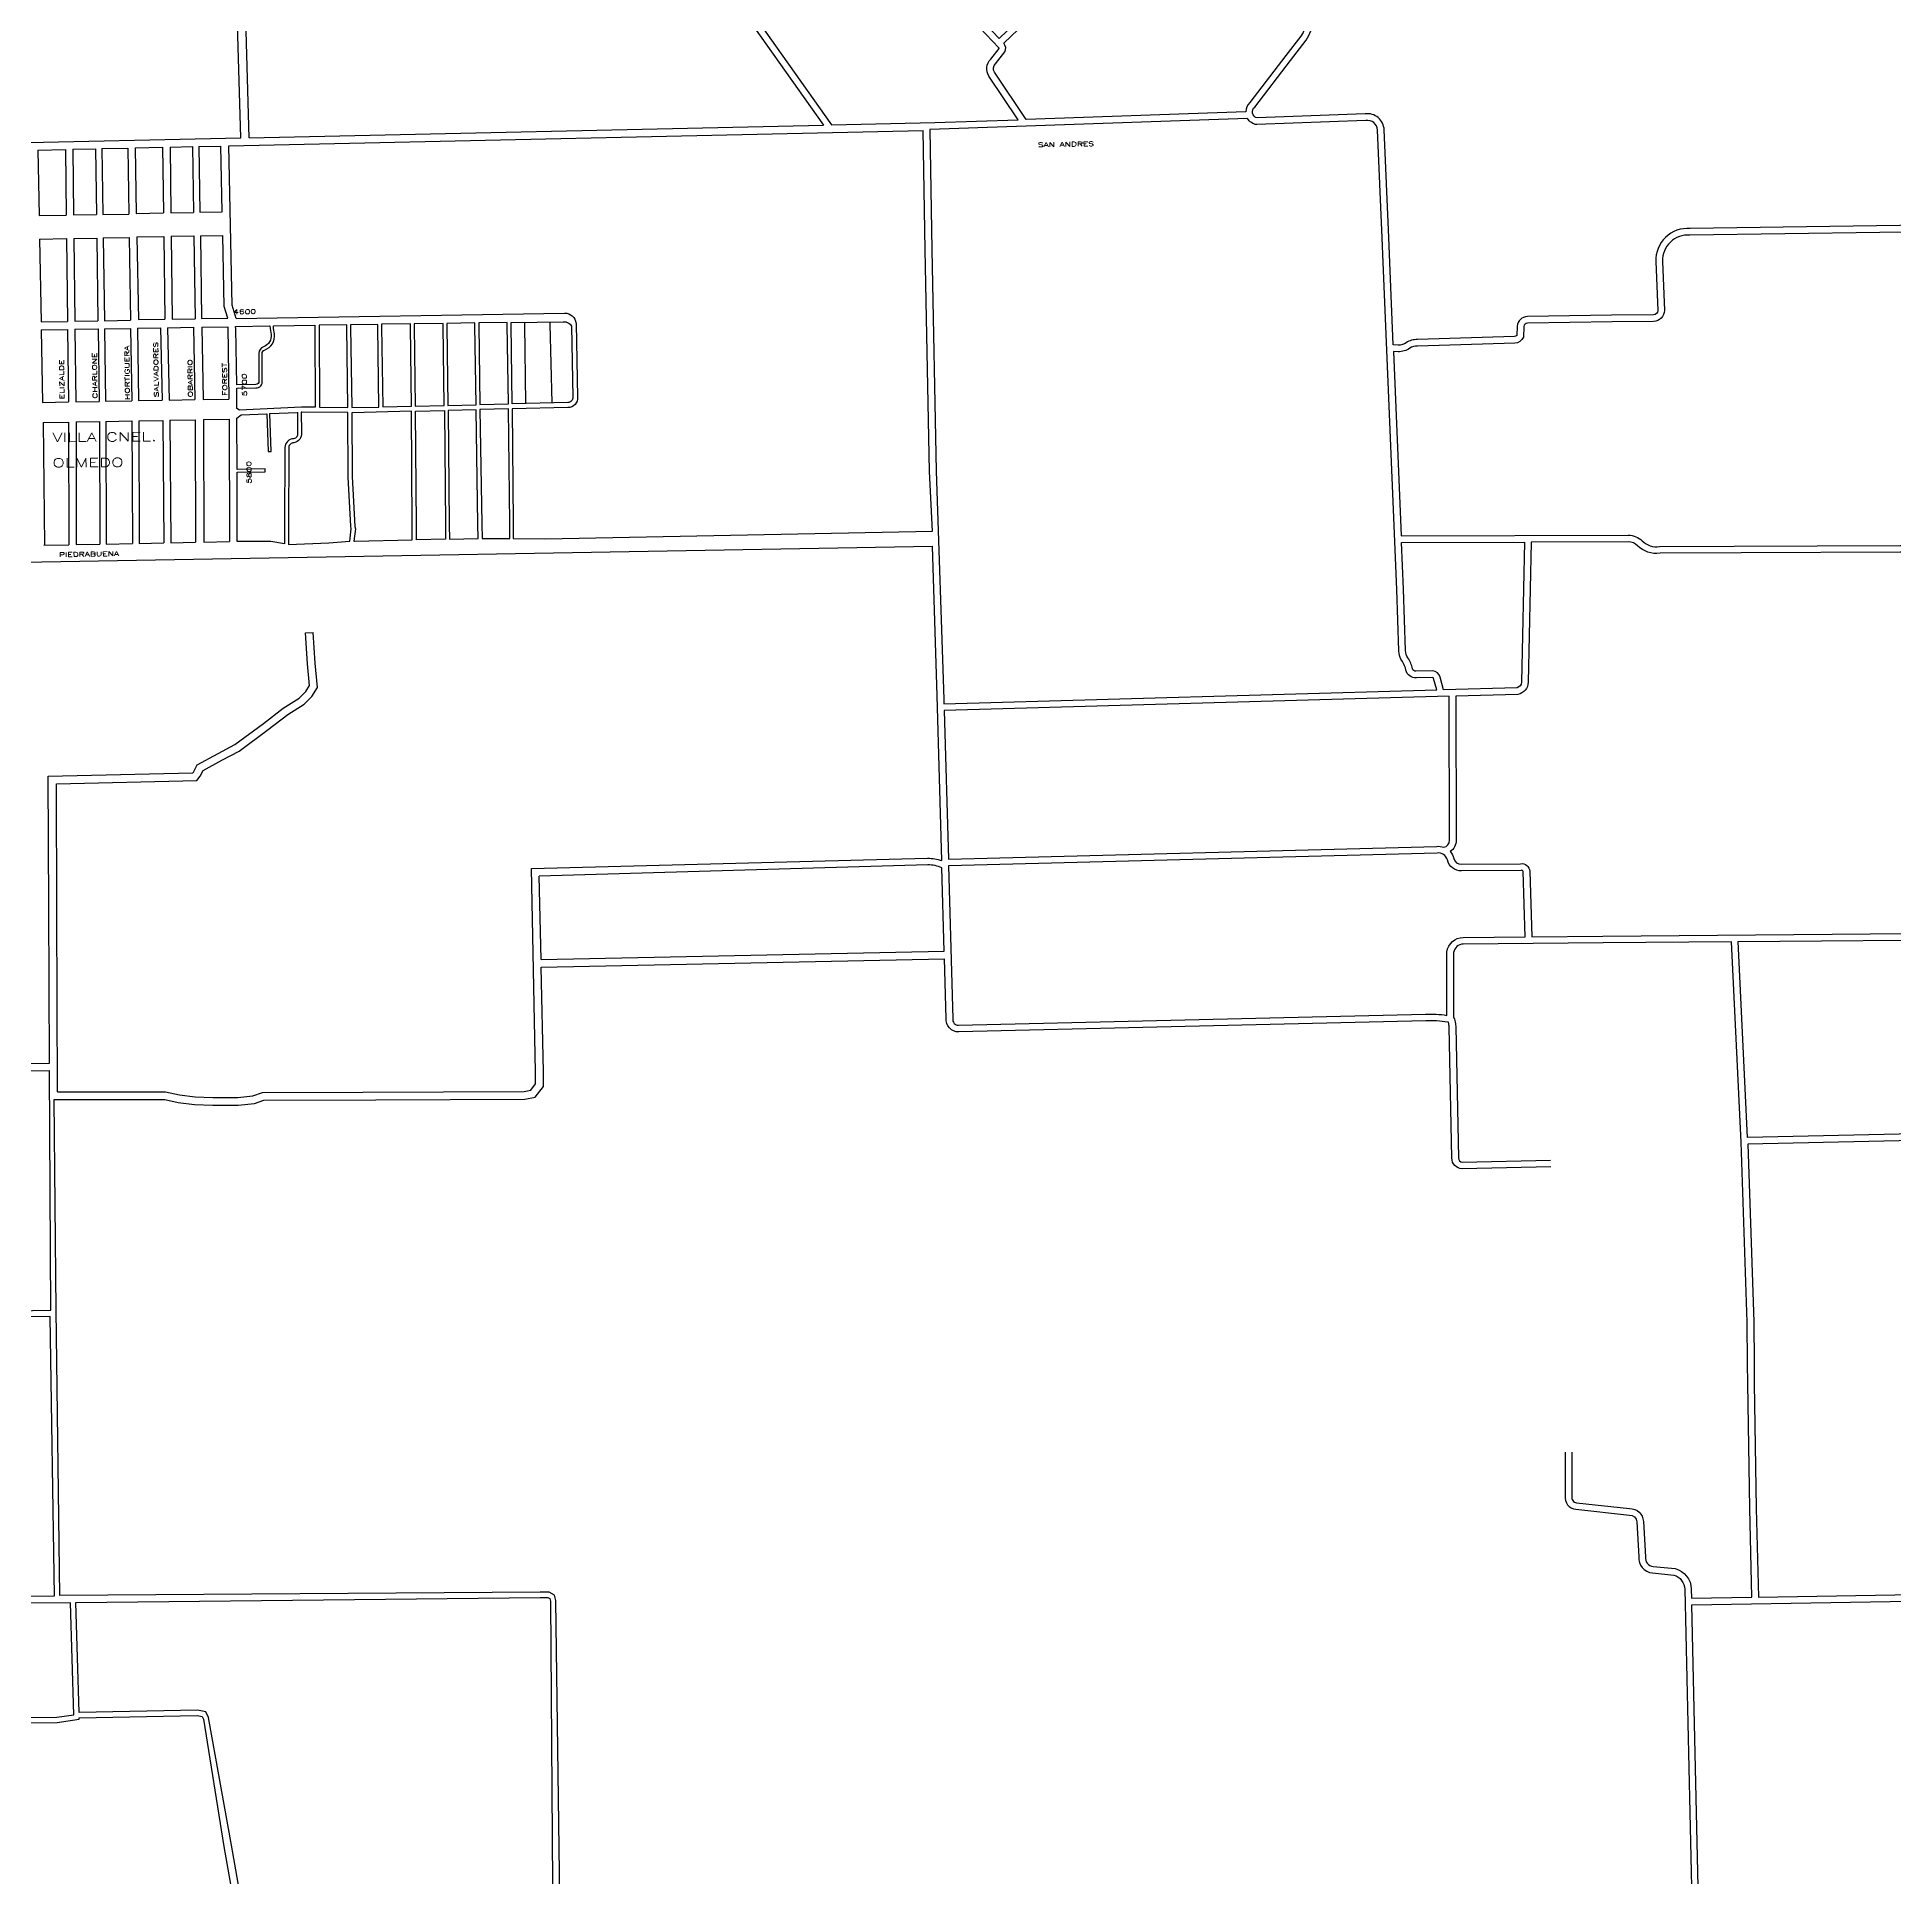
# Model space of a CAD drawing. Header units: millimetres. Extents: x 4374322 to 4409026, y 6503580 to 6534206.
# Drawn here: x 4391967 to 4396154, y 6514130 to 6518277 of the extents above; entities that cross this region are included whole.
import ezdxf

# ---------------------------------------------------------------- set-up
doc = ezdxf.new("R2010")
doc.units = ezdxf.units.MM
for name, color, linetype in [('LINEA CALLE', 252, 'Continuous'), ('NOMBRE BARRIO', 8, 'Continuous'), ('NOMBRE CALLE', 252, 'Continuous')]:
    doc.layers.add(name, color=color, linetype=linetype)
doc.styles.add('ROMANS', font='romans')

msp = doc.modelspace()

# ---------------------------------------------------------------- linework, layer by layer
at = {"layer": 'LINEA CALLE', "transparency": 33554687}
for p, q in [((4391214.5, 6518023.3), (4392426.3, 6518050)), ((4392399.1, 6518032.1), (4393964.3, 6518066.5)), ((4392445.1, 6518050.4), (4393739.4, 6518078.8)), ((4391968.9, 6518022.6), (4392031, 6518024)), ((4391968.9, 6518022.6), (4391971.7, 6517875.2)), ((4392031, 6518024), (4392032.7, 6517876.2)), ((4392047.9, 6518024.3), (4392098.6, 6518025.5)), ((4392047.9, 6518024.3), (4392049.6, 6517876.5)), ((4392098.6, 6518025.5), (4392100.8, 6517877.3)), ((4392112.9, 6518025.8), (4392171.8, 6518027.1)), ((4392112.9, 6518025.8), (4392115.2, 6517877.5)), ((4392171.8, 6518027.1), (4392174, 6517878.5)), ((4392188.1, 6518027.4), (4392250.2, 6518028.8)), ((4392188.1, 6518027.4), (4392190.9, 6517880)), ((4392250.2, 6518028.8), (4392251.9, 6517881)), ((4392267, 6518029.2), (4392317.8, 6518030.3)), ((4392267, 6518029.2), (4392268.8, 6517881.3)), ((4392317.8, 6518030.3), (4392320, 6517882.1)), ((4392332.1, 6518030.6), (4392381.2, 6518031.7)), ((4392332.1, 6518030.6), (4392334.4, 6517882.4)), ((4392115.2, 6517877.5), (4392174, 6517878.5)), ((4392190.9, 6517880), (4392251.9, 6517881)), ((4392268.8, 6517881.3), (4392320, 6517882.1)), ((4392334.4, 6517882.4), (4392384.4, 6517883.2)), ((4391971.7, 6517875.2), (4392032.7, 6517876.2)), ((4392049.6, 6517876.5), (4392100.8, 6517877.3)), ((4391972.7, 6517822.2), (4392033.4, 6517823.2)), ((4391972.7, 6517822.2), (4391976.3, 6517635.7)), ((4392033.4, 6517823.2), (4392035.6, 6517636.7)), ((4392050.2, 6517823.5), (4392101.6, 6517824.3)), ((4392050.2, 6517823.5), (4392052.4, 6517637)), ((4392101.6, 6517824.3), (4392104.4, 6517637.9)), ((4392116, 6517824.6), (4392174.8, 6517825.5)), ((4392116, 6517824.6), (4392118.8, 6517638.1)), ((4392174.8, 6517825.5), (4392177.7, 6517639.1)), ((4392191.9, 6517827), (4392252.6, 6517828)), ((4392191.9, 6517827), (4392195.5, 6517640.6)), ((4392252.6, 6517828), (4392254.8, 6517641.6)), ((4392269.4, 6517828.3), (4392320.8, 6517829.1)), ((4392269.4, 6517828.3), (4392271.6, 6517641.8)), ((4392320.8, 6517829.1), (4392323.6, 6517642.7)), ((4392335.2, 6517829.4), (4392385.6, 6517830.2)), ((4392335.2, 6517829.4), (4392338, 6517643)), ((4391976.3, 6517635.7), (4392035.6, 6517636.7)), ((4392052.4, 6517637), (4392104.4, 6517637.9)), ((4392118.8, 6517638.1), (4392177.7, 6517639.1)), ((4392195.5, 6517640.6), (4392254.8, 6517641.6)), ((4392271.6, 6517641.8), (4392323.6, 6517642.7)), ((4392338, 6517643), (4392396.9, 6517643.9)), ((4391976.7, 6517617.4), (4392035.8, 6517618.4)), ((4391976.7, 6517617.4), (4391979.8, 6517454.1)), ((4392035.8, 6517618.4), (4392037.7, 6517455.1)), ((4392052.6, 6517618.7), (4392104.7, 6517619.6)), ((4392052.6, 6517618.7), (4392054.5, 6517455.4)), ((4392104.7, 6517619.6), (4392107.1, 6517456.4)), ((4392119.1, 6517619.8), (4392177.9, 6517620.8)), ((4392119.1, 6517619.8), (4392121.5, 6517456.6)), ((4392177.9, 6517620.8), (4392180.4, 6517457.7)), ((4392193.2, 6517621.1), (4392245.2, 6517621.9)), ((4392193.2, 6517621.1), (4392195.7, 6517458)), ((4392245.2, 6517621.9), (4392249.2, 6517459)), ((4392261, 6517622.2), (4392319.5, 6517623.2)), ((4392261, 6517622.2), (4392265, 6517459.2)), ((4392319.5, 6517623.2), (4392322.5, 6517460.3)), ((4392338.3, 6517623.5), (4392397.3, 6517624.5)), ((4392338.3, 6517623.5), (4392341.3, 6517460.6)), ((4392397.3, 6517624.5), (4392399.6, 6517461.7)), ((4392195.7, 6517458), (4392249.2, 6517459)), ((4392265, 6517459.2), (4392322.5, 6517460.3)), ((4392341.3, 6517460.6), (4392399.6, 6517461.7)), ((4391979.8, 6517454.1), (4392037.7, 6517455.1)), ((4392054.5, 6517455.4), (4392107.1, 6517456.4)), ((4392121.5, 6517456.6), (4392180.4, 6517457.7)), ((4391980.7, 6517408.7), (4392038.2, 6517409.8)), ((4391980.7, 6517408.7), (4391983.8, 6517132.2)), ((4392038.2, 6517409.8), (4392038.5, 6517133.3)), ((4392055.1, 6517410.1), (4392107.8, 6517411.1)), ((4392055.1, 6517410.1), (4392055.3, 6517133.7)), ((4392107.8, 6517411.1), (4392108.6, 6517134.7)), ((4392122.2, 6517411.3), (4392181.1, 6517412.4)), ((4392122.2, 6517411.3), (4392123, 6517135)), ((4392181.1, 6517412.4), (4392181.9, 6517136.1)), ((4392196.3, 6517412.7), (4392250.3, 6517413.6)), ((4392196.3, 6517412.7), (4392197.1, 6517136.4)), ((4392250.3, 6517413.6), (4392252.6, 6517137.5)), ((4392266.1, 6517413.9), (4392323.3, 6517415)), ((4392266.1, 6517413.9), (4392268.4, 6517137.8)), ((4392323.3, 6517415), (4392324.6, 6517138.9)), ((4392342.1, 6517415.3), (4392400.2, 6517416.4)), ((4392342.1, 6517415.3), (4392343.4, 6517139.3)), ((4392400.2, 6517416.4), (4392400.9, 6517140.4)), ((4391935.2, 6517094), (4393985.6, 6517130.5)), ((4391982.1, 6517132.2), (4392038.5, 6517133.3)), ((4392055.3, 6517133.7), (4392108.6, 6517134.7)), ((4392123, 6517135), (4392181.9, 6517136.1)), ((4392197.1, 6517136.4), (4392252.6, 6517137.5)), ((4392268.4, 6517137.8), (4392324.6, 6517138.9)), ((4392343.4, 6517139.3), (4392400.9, 6517140.4))]:
    msp.add_line(p, q, dxfattribs=at)
for points in [[(4395015.9, 6517769.2), (4395013.6, 6517825.4), (4395003.4, 6518068.2, 0.439712), (4394960.7, 6518104.2), (4394717.3, 6518094.9, -0.623646), (4394711.6, 6518119.5), (4394792.1, 6518224.4), (4394827.3, 6518270.2, 0.345685), (4394826.3, 6518358.2), (4394571.2, 6518631.9), (4394964.1, 6519002.1)], [(4395799.4, 6518836.3), (4396195.9, 6518412.9), (4396506.7, 6518080.9), (4396499.2, 6518075.8, 0.175805), (4396488.1, 6518061.5), (4396443.1, 6517869.6), (4396443.1, 6517869.6, -0.365878), (4396427.9, 6517856.4), (4395693.2, 6517845.9, 0.447764), (4395615.8, 6517771.2), (4395620.1, 6517661.1, -0.393767), (4395610.3, 6517651.7), (4395515.9, 6517650.3)], [(4395000.9, 6517769.6), (4394998.6, 6517824.7), (4394988.4, 6518067.6, 0.447436), (4394962, 6518089.2), (4394716.2, 6518079.8, -0.22544), (4394695.5, 6518093.7), (4393979.3, 6518069), (4393984.2, 6517797.7)], [(4395792, 6517129.9), (4396166.4, 6517131.8, -0.077777), (4396208.6, 6517125.4, 0.063799), (4396244.6, 6517118.9), (4396344.5, 6517122.9), (4396338.4, 6517284.5, -0.051714), (4396343.2, 6517356.7, 0.076098), (4396344.1, 6517412.6), (4396334.5, 6517840), (4395692.7, 6517830.9, 0.451041), (4395630.8, 6517771.8), (4395635.1, 6517661.2, -0.403816), (4395610.6, 6517636.7), (4395517.5, 6517635.3)], [(4393984.2, 6517797.7), (4393993.3, 6517298.8), (4394010.9, 6516785.2), (4394011.2, 6516775.1), (4395121.9, 6516806.2), (4395114.5, 6516832.1, 0.440636), (4395112.8, 6516834), (4395076, 6516833.9, -0.387099), (4395052.5, 6516850.9, 0.095244), (4395044.5, 6516870.1, -0.138506), (4395036.6, 6516894.7), (4395031.9, 6517032.4), (4395000.9, 6517769.6)], [(4395515.9, 6517650.3), (4395326.3, 6517647.3, 0.401505), (4395303.5, 6517625.9), (4395302.4, 6517605.1, -0.218903), (4395297.1, 6517602.5), (4395078.6, 6517595.5, 0.164366), (4395053.1, 6517588.5, -0.155257), (4395035, 6517583.1), (4395023.7, 6517583.4), (4395015.9, 6517769.2)], [(4392415.8, 6517643.1), (4393156, 6517655.2, -0.402994), (4393181.9, 6517632.1), (4393185.5, 6517465.7, -0.449697), (4393163.6, 6517442.5), (4393038.1, 6517439.5), (4393040.3, 6517181.8), (4393040.6, 6517147.3), (4393113.5, 6517146.9), (4393985.6, 6517164.1)], [(4393175, 6517466, -0.416263), (4393163.3, 6517453.8), (4393037.9, 6517450.9), (4393035.4, 6517628.7)], [(4393153, 6517635.9, -0.288295), (4393172, 6517626), (4393175, 6517466)], [(4395517.5, 6517635.3), (4395326.3, 6517632.3, 0.406441), (4395318.5, 6517625.1), (4395317.2, 6517600.9, -0.292011), (4395297.6, 6517587.5), (4395078.3, 6517580.5, 0.170077), (4395061.5, 6517576.1, -0.155257), (4395034.7, 6517568.1), (4395024.4, 6517568.4), (4395041.8, 6517153.4), (4395553.6, 6517154.9, -0.19769), (4395585.2, 6517142, 0.233007), (4395624.3, 6517129.1), (4395792, 6517129.9)], [(4392492.6, 6517620.7), (4392494.5, 6517607.3, -0.354119), (4392477.7, 6517579.4, 0.333695), (4392466.9, 6517564.2), (4392467.2, 6517501.8, -0.463789), (4392460.5, 6517494.5), (4392417.7, 6517493.4), (4392414.9, 6517619.6)], [(4392474.9, 6517501.8), (4392474.6, 6517564.2, -0.339662), (4392480, 6517572.1, 0.35672), (4392502.1, 6517608.3), (4392500.3, 6517620.9)], [(4392417.8, 6517440), (4392417.7, 6517485.9), (4392460.3, 6517486.8, 0.463789), (4392474.8, 6517502.8)], [(4392553.9, 6517432), (4392554.4, 6517384.7, -0.393931), (4392545.5, 6517372.1, 0.406214), (4392525.8, 6517352.4), (4392524.7, 6517173.7), (4392524.5, 6517135.8), (4392494, 6517141), (4392418.2, 6517140.8), (4392418, 6517171.5), (4392418.4, 6517296.6), (4392481.3, 6517298), (4392481.1, 6517304.4), (4392418.3, 6517303.2), (4392418.3, 6517303.2), (4392417.5, 6517418.7), (4392427.2, 6517425.7), (4392484.9, 6517428.4), (4392488.3, 6517343.5), (4392494.5, 6517343.7), (4392491.9, 6517428.7), (4392553.9, 6517431.6)], [(4395808.1, 6517115), (4395625.3, 6517114.1, -0.228447), (4395574.7, 6517131.3, 0.19769), (4395553.7, 6517139.9), (4395334.9, 6517139.3), (4395328, 6516823.4, -0.356346), (4395304.9, 6516796.3), (4395165, 6516792.4), (4395165.8, 6516467.6, -0.24765), (4395152.4, 6516442, -0.120757), (4395160.6, 6516426.7, 0.370544), (4395177.4, 6516413.5), (4395310.5, 6516414.6, -0.45682), (4395331.4, 6516397.7), (4395336.2, 6516250), (4395496.6, 6516251.4), (4396357.5, 6516259.1), (4396356.2, 6516670.3)], [(4396356.2, 6516670.3), (4396356, 6516729.5), (4396353.3, 6516865.9), (4396348.6, 6517014.7), (4396345.1, 6517107.9), (4396244.6, 6517103.9, -0.0649), (4396204.1, 6517111.1, 0.077777), (4396166.5, 6517116.8), (4395808.1, 6517115)], [(4393081.3, 6516404), (4393974.4, 6516426.9, -0.096876), (4394006.2, 6516421.7), (4393995.6, 6516793.1)], [(4394011.9, 6516217.9), (4394006.6, 6516405.2, 0.11957), (4393974.9, 6516411.9), (4393099.1, 6516387)], [(4395426.1, 6515089), (4395426.6, 6514989.4, 0.449293), (4395436.8, 6514975.1), (4395556.6, 6514962, -0.398679), (4395587.6, 6514933), (4395592.4, 6514853.2, 0.424821), (4395609.4, 6514831.7), (4395659.3, 6514827, -0.330216), (4395695.7, 6514780.5), (4395696.2, 6514759.9), (4395832, 6514762.2), (4395827.2, 6514961.9), (4395822.7, 6515243.4), (4395822, 6515288.8), (4395821.3, 6515382.2), (4395807.8, 6515787.4), (4395786.1, 6516239), (4395496.7, 6516236.5), (4395181.6, 6516233.6, 0.366628), (4395159.9, 6516214.9), (4395160, 6516069.8, -0.07475), (4395164.9, 6516047.1), (4395170.8, 6515752.1, 0.368783), (4395179.5, 6515742.2), (4395378.4, 6515747.2)], [(4395378.8, 6515732.2), (4395179, 6515727.2, -0.385777), (4395155.8, 6515751.8), (4395149.9, 6516046.4, 0.043848), (4395148.2, 6516057.4), (4395146.1, 6516057.7, 0.055951), (4395097.1, 6516060.7), (4394044.4, 6516035.8, -0.451251), (4394016.2, 6516066.3), (4394012.4, 6516200.5)], [(4395411.1, 6515088.9), (4395411.6, 6514990.7, 0.425995), (4395435.1, 6514960.2), (4395556, 6514947, -0.411849), (4395572.6, 6514932.1), (4395577.3, 6514853.5, 0.410707), (4395608, 6514816.8), (4395656.4, 6514812.2, -0.320504), (4395680.7, 6514780.1), (4395701.2, 6513874.7, 0.410488), (4395745.4, 6513832.5), (4395850.5, 6513836.4, -0.436511), (4395861.8, 6513824.9), (4395869.8, 6513391.3)]]:
    msp.add_lwpolyline(points, format="xyb", dxfattribs=at)
for points in [[(4392445.1, 6518050.4), (4392420.8, 6518932.7), (4393078.9, 6518937.1), (4393130.5, 6518938.9)], [(4393130.5, 6518938.9), (4393739.4, 6518078.8)], [(4392426.3, 6518050), (4392408.5, 6518664.1)], [(4393969.2, 6517798.1), (4393964.3, 6518066.5)], [(4392384.4, 6517883.2), (4392381.2, 6518031.7)], [(4392415.8, 6517643.1), (4392407, 6517673.2), (4392399.1, 6518032.1)], [(4392396.9, 6517643.9), (4392389.1, 6517670.4), (4392385.6, 6517830.2)], [(4393985.6, 6517164.1), (4393978.3, 6517298.5), (4393969.2, 6517798.1)], [(4392414.9, 6517619.6), (4392414.7, 6517624.8), (4392492.1, 6517626.5), (4392492.6, 6517620.7)], [(4392500.3, 6517620.9), (4392499.8, 6517626.5), (4392593.3, 6517627.8), (4392593.3, 6517622.2)], [(4392665.3, 6517623.3), (4392665.3, 6517628.9), (4392602.9, 6517628), (4392602.9, 6517622.4)], [(4392735.3, 6517624.3), (4392735.2, 6517629.9), (4392673.7, 6517629), (4392673.8, 6517623.4)], [(4392808.8, 6517625.4), (4392808.7, 6517630.9), (4392743.6, 6517630), (4392743.7, 6517624.4)], [(4392882.4, 6517626.5), (4392882.3, 6517632), (4392817.1, 6517631), (4392817.2, 6517625.5)], [(4392817.2, 6517625.5), (4392819.7, 6517445.6), (4392884.8, 6517447.2), (4392882.4, 6517626.5)], [(4392954.2, 6517627.5), (4392954.2, 6517633), (4392890.7, 6517632.1), (4392890.8, 6517626.6)], [(4392890.8, 6517626.6), (4392893.3, 6517447.4), (4392956.7, 6517448.9), (4392954.2, 6517627.5)], [(4393027, 6517628.6), (4393026.9, 6517634.1), (4392962.6, 6517633.1), (4392962.7, 6517627.7)], [(4392962.7, 6517627.7), (4392965.2, 6517449.1), (4393029.5, 6517450.6), (4393027, 6517628.6)], [(4393035.4, 6517628.7), (4393035.4, 6517634.2), (4393153, 6517635.9)], [(4393066.5, 6517629.2), (4393066.4, 6517634.6)], [(4393068.9, 6517451.6), (4393066.5, 6517629.2)], [(4393123.1, 6517635.4), (4393123.2, 6517630)], [(4393123.2, 6517630), (4393127.5, 6517453)], [(4392593.3, 6517622.2), (4392594, 6517443.1), (4392563.4, 6517443.4), (4392423.2, 6517436.9), (4392417.8, 6517440)], [(4392602.9, 6517622.4), (4392603.6, 6517443), (4392667.8, 6517442.4), (4392665.3, 6517623.3)], [(4392673.8, 6517623.4), (4392676.3, 6517442.5), (4392737.8, 6517443.7), (4392735.3, 6517624.3)], [(4392743.7, 6517624.4), (4392746.2, 6517443.9), (4392811.3, 6517445.4), (4392808.8, 6517625.4)], [(4392885.2, 6517435.8), (4392887.8, 6517178.5), (4392888.1, 6517145.6), (4392822.5, 6517144.4), (4392822.2, 6517177.1), (4392819.8, 6517434.3), (4392885.2, 6517435.8)], [(4393995.6, 6516793.1), (4393985.6, 6517130.5)], [(4391992.1, 6516612.1), (4392318.4, 6516619.2), (4392319.9, 6516621.2), (4392328.1, 6516637.7), (4392375.5, 6516663.4), (4392413.1, 6516683.1), (4392477.3, 6516731), (4392522.1, 6516765.5), (4392558, 6516787.9), (4392572.8, 6516802.6), (4392581.4, 6516816.2), (4392576.5, 6516865.3), (4392571.9, 6516934.6)], [(4392010.9, 6516594.6), (4392327.5, 6516602), (4392334.8, 6516612.1), (4392341.3, 6516625), (4392383.7, 6516648), (4392422.4, 6516668.3), (4392487.8, 6516717.1), (4392532.1, 6516751.1), (4392569, 6516774.2), (4392586.5, 6516791.7), (4392599.4, 6516811.9), (4392593.9, 6516866.8), (4392589.3, 6516935.8)], [(4392571.9, 6516934.6), (4392589.3, 6516935.8)], [(4391993.5, 6516317.1), (4391992.1, 6516612.1)], [(4392011.7, 6516306.4), (4392010.9, 6516594.6)], [(4392701.5, 6515900.1), (4393064.9, 6515901.7), (4393080.2, 6515904.7), (4393090.9, 6515918.5), (4393090.9, 6515946), (4393081.3, 6516404)], [(4393103.1, 6516198.9), (4393099.1, 6516387)], [(4391995.2, 6515965.7), (4391993.5, 6516317.1)], [(4392013, 6515900.5), (4392011.7, 6516306.4)], [(4393103.1, 6516198.9), (4394011.9, 6516217.9)], [(4392730.9, 6515882.8), (4393066.7, 6515884.2), (4393090, 6515888.9), (4393108.3, 6515912.5), (4393108.3, 6515946.2), (4393103.4, 6516181.4)], [(4393103.4, 6516181.4), (4394012.4, 6516200.5)], [(4391231.5, 6515964.1), (4391995.2, 6515965.7)], [(4391231.9, 6515946.7), (4391235.9, 6515793.2), (4391236.3, 6515659.4), (4391237.5, 6515614.3), (4391309.5, 6515614.3), (4391309.5, 6515601.9), (4391237.8, 6515601.9), (4391242.5, 6515421.1), (4391331.7, 6515397.2), (4391997.9, 6515409.1), (4391995.3, 6515948.5)], [(4391231.9, 6515946.7), (4391995.3, 6515948.5)], [(4392005.4, 6515883.2), (4392255, 6515883.2), (4392285.4, 6515877), (4392322.1, 6515872), (4392363.4, 6515870.7), (4392420.5, 6515870.7), (4392457.3, 6515874.7), (4392478.3, 6515881.7), (4392730.9, 6515882.8)], [(4392009.9, 6515409.2), (4392005.6, 6515883.2)], [(4392013, 6515900.5), (4392256.7, 6515900.6), (4392288.3, 6515894.2), (4392323.5, 6515889.4), (4392363.6, 6515888.2), (4392419.5, 6515888.2), (4392453.6, 6515891.8), (4392475.4, 6515899.1), (4392701.5, 6515900.1)], [(4391253.1, 6515011), (4391252.8, 6514758.1), (4392006.4, 6514765.6), (4391996.8, 6515394.7), (4391330.2, 6515384.7), (4391242.8, 6515408.2)], [(4394597.3, 6513510.2), (4393164.3, 6513482.2), (4393163.9, 6513584.4), (4393152.3, 6513584.1), (4393136.2, 6514754.5), (4393133.7, 6514766.7), (4393121.7, 6514773.8), (4393100.9, 6514773.3), (4392018.4, 6514765.8), (4392009.9, 6515409.2)], [(4391291.7, 6513499.7), (4391263.8, 6514400.9), (4391356.3, 6514399.7), (4391384.5, 6514410.2), (4391385.6, 6514481.4), (4391387.5, 6514486), (4391390.5, 6514490.3), (4391395.9, 6514491.9), (4391430.6, 6514491.9), (4391585.7, 6514492.9), (4391613, 6514491.3), (4391637.7, 6514486.7), (4391661, 6514481.8), (4391703.9, 6514478.9), (4392012.3, 6514479.9), (4392062.4, 6514487.2), (4392062.3, 6514490.6), (4392328, 6514495.4), (4392339.5, 6514493.5), (4392342, 6514487.8), (4392387.9, 6514200.4), (4392453.4, 6513830.4)]]:
    msp.add_lwpolyline(points, dxfattribs=at)
for points in [[(4394781.8, 6518235.5), (4394700.6, 6518129.8, 0.207196), (4394691.4, 6518108.6), (4394196.2, 6518091.5), (4394125.2, 6518197.8, -0.37563), (4394127.7, 6518217.1), (4394148.7, 6518243.6, 0.3132), (4394145.8, 6518263.1), (4394446.6, 6518550.1, 0.331717), (4394486.8, 6518552.4), (4394560.2, 6518621.6), (4394815, 6518348.4, -0.343086), (4394815.4, 6518279.3)], [(4393605.9, 6518293.5), (4393757.5, 6518079.2), (4393990.9, 6518084.4), (4394178.6, 6518090.9), (4394112.7, 6518189.4, -0.360686), (4394116.6, 6518227.3), (4394135.5, 6518251.1, 0.211643), (4394134.9, 6518252.8), (4393992.2, 6518404), (4393985.2, 6518411.5, 0.014414), (4393947.7, 6518452.5, -0.045217), (4393914.2, 6518494), (4393877.9, 6518548.4)], [(4392674.1, 6517174.9), (4392668.5, 6517286), (4392667.8, 6517431), (4392563.6, 6517432.1), (4392562.7, 6517432), (4392563.1, 6517385.9, -0.40955), (4392546.2, 6517363.3, 0.42033), (4392534.6, 6517352.3), (4392533.8, 6517172), (4392533.6, 6517134.3), (4392624.5, 6517137.5), (4392672.1, 6517141.7), (4392675.5, 6517169.6)], [(4395319.9, 6517139.2), (4395313, 6516823.7, -0.336613), (4395303.1, 6516811.2), (4395137.4, 6516806.6), (4395129.3, 6516835, 0.368421), (4395112.7, 6516849), (4395074.9, 6516848.9, -0.412736), (4395067.2, 6516854, 0.095244), (4395057, 6516878.4, -0.138506), (4395051.6, 6516895.3), (4395046.9, 6517033), (4395042.4, 6517138.4)], [(4395137.7, 6516451.8, 0.362444), (4395150.8, 6516467.5), (4395150, 6516791.9), (4394011.6, 6516760.1), (4394021.1, 6516425.3), (4395121.8, 6516453.8, -0.1112)], [(4394021.5, 6516410.3), (4394031.2, 6516065.5, 0.469956), (4394044.1, 6516050.8), (4395096.5, 6516075.7, -0.051714), (4395145, 6516073.1), (4395144.9, 6516215.9, -0.376802), (4395181.5, 6516248.6), (4395321.2, 6516249.9), (4395316.4, 6516397.2, 0.536827), (4395312.5, 6516399.6), (4395177.7, 6516398.5, -0.362479), (4395146, 6516423.2, 0.370362), (4395122.8, 6516438.8)], [(4396918, 6516263), (4396929.1, 6515841.6, -0.406327), (4396910.9, 6515822), (4396711.7, 6515817.6), (4395822.3, 6515797.9), (4395801.2, 6516239.2), (4396363.7, 6516244.2), (4396487.9, 6516253.7)], [(4396709.5, 6515802.6), (4395823, 6515782.9), (4395836.3, 6515382.5), (4395837, 6515288.9), (4395837.7, 6515243.6), (4395842.2, 6514962.2), (4395847, 6514762.4), (4396680.7, 6514776.2, 0.049849), (4396727.1, 6514781.1, -0.005717), (4396729.3, 6514781.5)], [(4395855.4, 6513851, 0.052065), (4395850, 6513851.4), (4395745, 6513847.5, -0.408641), (4395716.2, 6513875.1), (4395696.5, 6514745), (4396680.9, 6514761.2, 0.049757), (4396730.1, 6514766.4, -0.023017), (4396737.8, 6514767.6, -0.05057), (4396971.3, 6514770.1, 0.030432), (4397013.4, 6514768.8), (4398008, 6514799.8), (4398027.8, 6513853.2), (4396242.9, 6513805.5, -0.454065), (4396233.1, 6513818.1, 0.442005), (4396201.9, 6513859.9)]]:
    msp.add_lwpolyline(points, format="xyb", close=True, dxfattribs=at)
for points in [[(4394135.5, 6518274), (4394172.4, 6518309.2), (4394052.3, 6518435.9), (4394015.7, 6518401), (4394135.5, 6518274)], [(4392812.6, 6517176.8), (4392811.1, 6517434.1), (4392678.2, 6517430.9), (4392676.4, 6517430.9), (4392677.1, 6517287.2), (4392683.3, 6517174.3), (4392684.6, 6517169.5), (4392681.3, 6517141.7), (4392682.8, 6517141.8), (4392812.9, 6517144.2)], [(4392960.7, 6517179.9), (4392956.8, 6517437.5), (4392893.6, 6517436), (4392896.3, 6517178.6), (4392896.6, 6517145.8), (4392961.3, 6517147.4)], [(4393032.7, 6517181.6), (4393029.7, 6517439.3), (4392965.3, 6517437.8), (4392969.9, 6517180.3), (4392970.4, 6517147.6), (4393033, 6517147.3)], [(4392042.5, 6514749.9), (4391253.1, 6514745.7), (4391263.4, 6514412.9), (4391354.2, 6514411.7), (4391372.6, 6514418.6), (4391373.7, 6514483.9), (4391376.9, 6514491.7), (4391383.2, 6514500.7), (4391394.2, 6514503.9), (4391430.6, 6514503.9), (4391586.1, 6514504.9), (4391614.5, 6514503.2), (4391640, 6514498.5), (4391662.7, 6514493.8), (4391704.3, 6514490.9), (4392011.4, 6514491.9), (4392050.1, 6514497.5)], [(4393132.4, 6513583.8), (4392476.5, 6513571.6), (4392458.1, 6513573.4), (4392452.1, 6513579.9), (4392448.7, 6513595), (4392471, 6513831.1), (4392405.1, 6514203.4), (4392353.6, 6514491.2), (4392347.8, 6514504.3), (4392328.8, 6514507.5), (4392062, 6514502.6), (4392054.5, 6514750.3), (4393101.1, 6514761.3), (4393118.6, 6514761.7), (4393118.6, 6514761.7), (4393123, 6514759.1), (4393124.2, 6514753.4)]]:
    msp.add_lwpolyline(points, close=True, dxfattribs=at)

# ---------------------------------------------------------------- texts
at = {"layer": 'NOMBRE BARRIO', "transparency": 33554687, "style": 'ROMANS', "width": 1.5}
for s, p in [('VILLA CNEL.', (4392001.7, 6517365.2)), ('OLMEDO', (4392001.7, 6517307.9))]:
    msp.add_text(s, height=20, rotation=0.4355, dxfattribs=at).set_placement(p)
at = {"layer": 'NOMBRE CALLE', "transparency": 33554687, "style": 'ROMANS', "width": 1.5}
for s, rotation, p in [('SAN ANDRES', 1, (4394222.9, 6518029.5)), ('4600', 1, (4392409.3, 6517652.9)), ('SALVADORES', 90.7125, (4392241.1, 6517465.7)), ('ELIZALDE', 90.7125, (4392028.5, 6517461.3)), ('CHARLONE', 90.7125, (4392102.8, 6517462.4)), ('HORTIGUERA', 90.7125, (4392176, 6517459.8)), ('OBARRIO', 90.7125, (4392317.9, 6517465.7)), ('FOREST', 90.7125, (4392395.5, 6517469)), ('5700', 90.7125, (4392439.9, 6517467.9)), ('5800', 90.7125, (4392450.3, 6517270.9)), ('PIEDRABUENA', 1, (4392017, 6517106))]:
    msp.add_text(s, height=10, rotation=rotation, dxfattribs=at).set_placement(p)

doc.saveas('drawing.dxf')
